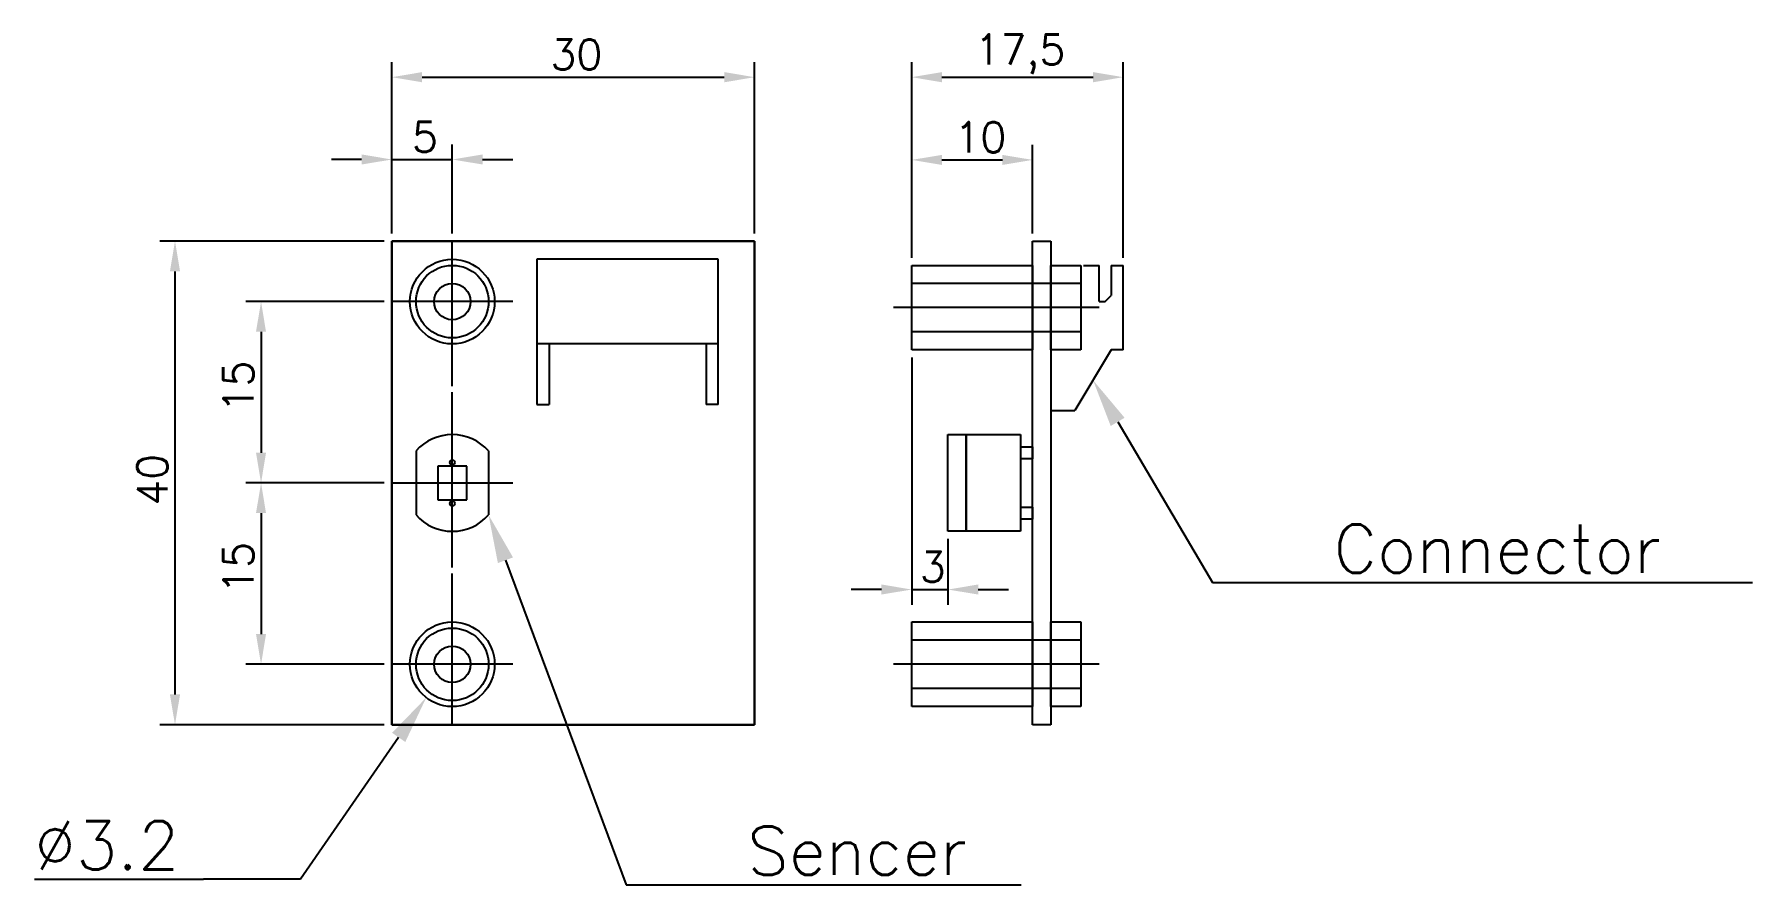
# Model space of a CAD drawing. Extents: x 1331 to 1473, y 624 to 694.
import ezdxf

# ---------------------------------------------------------------- set-up
doc = ezdxf.new("R2010")
doc.units = 0
doc.layers.get('0').update_dxf_attribs({"linetype": 'CONTINUOUS'})
doc.layers.get('DEFPOINTS').update_dxf_attribs({"linetype": 'CONTINUOUS'})
doc.layers.add('LSC-SN1', color=7, linetype='CONTINUOUS')
doc.styles.get("Standard").update_dxf_attribs({"font": 'txt', "bigfont": 'extfont2.shx'})
doc.dimstyles.get("Standard").update_dxf_attribs({"dimtxt": 2.5, "dimasz": 2.5, "dimexe": 1.25, "dimexo": 0.625, "dimtad": 1, "dimcen": 2.5, "dimazin": 3, "dimtfac": 1, "dimtmove": 0, "dimatfit": 3})

# ---------------------------------------------------------------- blocks, each defined once
blk = doc.blocks.new('*U21')
at = {"color": 0}
blk.add_text('15', height=2.5, rotation=90, dxfattribs=at).set_placement((1348.98, 662.67))
blk = doc.blocks.new('*D2')
at = {"color": 0}
for p, q in [((1359.8, 671.84), (1348.36, 671.84)), ((1349.61, 669.34), (1349.61, 659.34)), ((1359.8, 656.84), (1348.36, 656.84))]:
    blk.add_line(p, q, dxfattribs=at)
for points in [[(1349.19, 669.34), (1350.02, 669.34), (1349.61, 671.84)], [(1349.19, 659.34), (1350.02, 659.34), (1349.61, 656.84)]]:
    blk.add_solid(points, dxfattribs=at)
at = {"layer": 'DEFPOINTS', "color": 0}
for p in [(1360.43, 671.84), (1349.61, 656.84), (1360.43, 656.84)]:
    blk.add_point(p, dxfattribs=at)
at = {"layer": 'LSC-SN1'}
blk.add_blockref('*U21', (0, 0), dxfattribs=at)
blk = doc.blocks.new('*U22')
at = {"color": 0}
blk.add_text('15', height=2.5, rotation=90, dxfattribs=at).set_placement((1348.98, 647.67))
blk = doc.blocks.new('*D3')
at = {"color": 0}
for p, q in [((1359.8, 656.84), (1348.36, 656.84)), ((1349.61, 654.34), (1349.61, 644.34)), ((1359.8, 641.84), (1348.36, 641.84))]:
    blk.add_line(p, q, dxfattribs=at)
for points in [[(1349.19, 654.34), (1350.02, 654.34), (1349.61, 656.84)], [(1349.19, 644.34), (1350.02, 644.34), (1349.61, 641.84)]]:
    blk.add_solid(points, dxfattribs=at)
at = {"layer": 'DEFPOINTS', "color": 0}
for p in [(1360.43, 656.84), (1349.61, 641.84), (1360.43, 641.84)]:
    blk.add_point(p, dxfattribs=at)
at = {"layer": 'LSC-SN1'}
blk.add_blockref('*U22', (0, 0), dxfattribs=at)
blk = doc.blocks.new('*U18')
at = {"color": 0}
blk.add_text('40', height=2.5, rotation=90, dxfattribs=at).set_placement((1341.87, 654.96))
blk = doc.blocks.new('*D4')
at = {"color": 0}
for p, q in [((1359.8, 676.84), (1341.24, 676.84)), ((1342.49, 674.34), (1342.49, 639.34)), ((1359.8, 636.84), (1341.24, 636.84))]:
    blk.add_line(p, q, dxfattribs=at)
for points in [[(1342.07, 674.34), (1342.91, 674.34), (1342.49, 676.84)], [(1342.07, 639.34), (1342.91, 639.34), (1342.49, 636.84)]]:
    blk.add_solid(points, dxfattribs=at)
at = {"layer": 'DEFPOINTS', "color": 0}
for p in [(1360.43, 676.84), (1342.49, 636.84), (1360.43, 636.84)]:
    blk.add_point(p, dxfattribs=at)
at = {"layer": 'LSC-SN1'}
blk.add_blockref('*U18', (0, 0), dxfattribs=at)
blk = doc.blocks.new('*U19')
at = {"color": 0}
blk.add_text('5', height=2.5, dxfattribs=at).set_placement((1362.1, 684.22))
blk = doc.blocks.new('*D5')
at = {"color": 0}
for p, q in [((1360.43, 677.46), (1360.43, 684.84)), ((1365.43, 677.46), (1365.43, 684.84)), ((1357.93, 683.59), (1355.43, 683.59)), ((1360.43, 683.59), (1365.43, 683.59)), ((1367.93, 683.59), (1370.43, 683.59))]:
    blk.add_line(p, q, dxfattribs=at)
for points in [[(1357.93, 684.01), (1357.93, 683.18), (1360.43, 683.59)], [(1367.93, 684.01), (1367.93, 683.18), (1365.43, 683.59)]]:
    blk.add_solid(points, dxfattribs=at)
at = {"layer": 'DEFPOINTS', "color": 0}
for p in [(1365.43, 683.59), (1360.43, 676.84), (1365.43, 676.84)]:
    blk.add_point(p, dxfattribs=at)
at = {"layer": 'LSC-SN1'}
blk.add_blockref('*U19', (0, 0), dxfattribs=at)
blk = doc.blocks.new('*U20')
at = {"color": 0}
blk.add_text('30', height=2.5, dxfattribs=at).set_placement((1373.55, 691.03))
blk = doc.blocks.new('*D6')
at = {"color": 0}
for p, q in [((1360.43, 677.46), (1360.43, 691.65)), ((1390.43, 677.46), (1390.43, 691.65)), ((1362.93, 690.4), (1387.93, 690.4))]:
    blk.add_line(p, q, dxfattribs=at)
for points in [[(1362.93, 690.82), (1362.93, 689.98), (1360.43, 690.4)], [(1387.93, 690.82), (1387.93, 689.98), (1390.43, 690.4)]]:
    blk.add_solid(points, dxfattribs=at)
at = {"layer": 'DEFPOINTS', "color": 0}
for p in [(1390.43, 690.4), (1360.43, 676.84), (1390.43, 676.84)]:
    blk.add_point(p, dxfattribs=at)
at = {"layer": 'LSC-SN1'}
blk.add_blockref('*U20', (0, 0), dxfattribs=at)
blk = doc.blocks.new('*U16')
at = {"color": 0}
blk.add_text('3', height=2.5, dxfattribs=at).set_placement((1404.1, 648.65))
blk = doc.blocks.new('*D7')
at = {"color": 0}
for p, q in [((1403.43, 667.21), (1403.43, 646.77)), ((1406.43, 652.21), (1406.43, 646.77)), ((1400.93, 648.02), (1398.43, 648.02)), ((1403.43, 648.02), (1406.43, 648.02)), ((1408.93, 648.02), (1411.43, 648.02))]:
    blk.add_line(p, q, dxfattribs=at)
for points in [[(1400.93, 648.44), (1400.93, 647.61), (1403.43, 648.02)], [(1408.93, 648.44), (1408.93, 647.61), (1406.43, 648.02)]]:
    blk.add_solid(points, dxfattribs=at)
at = {"layer": 'DEFPOINTS', "color": 0}
for p in [(1403.43, 667.84), (1406.43, 652.84), (1406.43, 648.02)]:
    blk.add_point(p, dxfattribs=at)
at = {"layer": 'LSC-SN1'}
blk.add_blockref('*U16', (0, 0), dxfattribs=at)
blk = doc.blocks.new('*U15')
at = {"color": 0}
blk.add_text('17,5', height=2.5, dxfattribs=at).set_placement((1408.64, 691.44))
blk = doc.blocks.new('*D8')
at = {"color": 0}
for p, q in [((1403.43, 675.46), (1403.43, 691.65)), ((1420.93, 675.46), (1420.93, 691.65)), ((1405.93, 690.4), (1418.43, 690.4))]:
    blk.add_line(p, q, dxfattribs=at)
for points in [[(1405.93, 690.82), (1405.93, 689.98), (1403.43, 690.4)], [(1418.43, 690.82), (1418.43, 689.98), (1420.93, 690.4)]]:
    blk.add_solid(points, dxfattribs=at)
at = {"layer": 'DEFPOINTS', "color": 0}
for p in [(1420.93, 690.4), (1403.43, 674.84), (1420.93, 674.84)]:
    blk.add_point(p, dxfattribs=at)
at = {"layer": 'LSC-SN1'}
blk.add_blockref('*U15', (0, 0), dxfattribs=at)
blk = doc.blocks.new('*U17')
at = {"color": 0}
blk.add_text('10', height=2.5, dxfattribs=at).set_placement((1406.97, 684.18))
blk = doc.blocks.new('*D9')
at = {"color": 0}
for p, q in [((1403.43, 675.46), (1403.43, 684.81)), ((1413.43, 677.46), (1413.43, 684.81)), ((1405.93, 683.56), (1410.93, 683.56))]:
    blk.add_line(p, q, dxfattribs=at)
for points in [[(1405.93, 683.97), (1405.93, 683.14), (1403.43, 683.56)], [(1410.93, 683.97), (1410.93, 683.14), (1413.43, 683.56)]]:
    blk.add_solid(points, dxfattribs=at)
at = {"layer": 'DEFPOINTS', "color": 0}
for p in [(1413.43, 683.56), (1413.43, 676.84), (1403.43, 674.84)]:
    blk.add_point(p, dxfattribs=at)
at = {"layer": 'LSC-SN1'}
blk.add_blockref('*U17', (0, 0), dxfattribs=at)
blk = doc.blocks.new('*U12')
at = {"linetype": 'BYBLOCK'}
blk.add_line((1428.32, 648.61), (1436.32, 648.61), dxfattribs=at)
for points in [[(1420.47, 661.89), (1428.32, 648.61)], [(1436.32, 648.61), (1472.99, 648.61)]]:
    blk.add_lwpolyline(points, dxfattribs=at)
blk.add_solid([(1419.89, 661.55), (1418.43, 665.34), (1421.04, 662.23)])
blk.add_text('Connector', height=4).set_placement((1438.32, 649.41))
blk = doc.blocks.new('*U13')
at = {"linetype": 'BYBLOCK'}
blk.add_line((1352.86, 624.07), (1344.86, 624.07), dxfattribs=at)
for points in [[(1360.99, 635.79), (1352.86, 624.07)], [(1330.86, 624.07), (1344.86, 624.07)]]:
    blk.add_lwpolyline(points, dxfattribs=at)
blk.add_solid([(1360.45, 636.17), (1363.27, 639.08), (1361.54, 635.41)])
blk.add_text('∅3.2', height=4).set_placement((1330.86, 624.87))
blk = doc.blocks.new('*U14')
at = {"linetype": 'BYBLOCK'}
blk.add_line((1379.82, 623.61), (1387.82, 623.61), dxfattribs=at)
for points in [[(1369.82, 650.44), (1379.82, 623.61)], [(1387.82, 623.61), (1412.48, 623.61)]]:
    blk.add_lwpolyline(points, dxfattribs=at)
blk.add_solid([(1369.2, 650.21), (1368.43, 654.19), (1370.45, 650.68)])
blk.add_text('Sencer', height=4).set_placement((1389.82, 624.41))
blk = doc.blocks.new('A$C037B3809')
at = {"layer": 'LSC-SN1'}
for p, q in [((11.5, 0), (11.5, 40)), ((11.5, 40), (13, 40)), ((13, 40), (13, 0)), ((1.5, 31), (1.5, 38)), ((1.5, 38), (11.5, 38)), ((11.5, 38), (11.5, 31)), ((13, 31), (13, 38)), ((13, 38), (15.5, 38)), ((15.5, 38), (15.5, 31)), ((15.7, 38), (17, 38)), ((17, 35), (17, 38)), ((18, 38), (18, 35.5)), ((18, 38), (19, 38)), ((19, 31), (19, 38)), ((15.5, 36.5), (1.5, 36.5)), ((17, 34.5), (0, 34.5)), ((17, 35), (17.5, 35)), ((17.5, 35), (18, 35.5)), ((15.5, 32.5), (1.5, 32.5)), ((11.5, 31), (1.5, 31)), ((15.5, 31), (13, 31)), ((18, 31), (15, 26)), ((19, 31), (18, 31)), ((13, 26), (15, 26)), ((4.5, 16), (4.5, 24)), ((4.5, 24), (6, 24)), ((6, 24), (6, 16)), ((6, 16), (6, 24)), ((6, 24), (10.5, 24)), ((10.5, 24), (10.5, 16)), ((10.5, 23), (11.5, 23)), ((11.5, 23), (11.5, 22)), ((11.5, 22), (10.5, 22)), ((10.5, 18), (11.5, 18)), ((11.5, 18), (11.5, 17)), ((6, 16), (4.5, 16)), ((10.5, 16), (6, 16)), ((11.5, 17), (10.5, 17)), ((13, 13.5), (13, 1.5)), ((1.5, 1.5), (1.5, 8.5)), ((1.5, 8.5), (11.5, 8.5)), ((11.5, 8.5), (11.5, 1.5)), ((13, 1.5), (13, 8.5)), ((13, 8.5), (15.5, 8.5)), ((15.5, 8.5), (15.5, 1.5)), ((15.5, 7), (1.5, 7)), ((17, 5), (0, 5)), ((15.5, 3), (1.5, 3)), ((11.5, 1.5), (1.5, 1.5)), ((15.5, 1.5), (13, 1.5)), ((13, 0), (11.5, 0))]:
    blk.add_line(p, q, dxfattribs=at)
blk = doc.blocks.new('A$C3140701C')
at = {"layer": 'LSC-SN1'}
for p, q in [((0, 40), (0, 0)), ((30, 40), (0, 40)), ((0, 0), (0, 40)), ((0, 40), (30, 40)), ((5, 28), (5, 40)), ((30, 0), (30, 40)), ((30, 40), (30, 0)), ((12, 38.5), (12, 26.5)), ((27, 38.5), (12, 38.5)), ((27, 26.5), (27, 38.5)), ((10, 35), (0, 35)), ((27, 31.5), (12, 31.5)), ((13, 31.5), (13, 26.5)), ((26, 31.5), (26, 26.5)), ((5, 13), (5, 27.51)), ((12, 26.5), (13, 26.5)), ((27, 26.5), (26, 26.5)), ((2, 22.65), (2, 17.35)), ((3.8, 21.4), (3.8, 18.6)), ((6.2, 21.4), (3.8, 21.4)), ((6.2, 18.6), (6.2, 21.4)), ((8, 22.65), (8, 17.35)), ((0, 20), (10, 20)), ((3.8, 18.6), (6.2, 18.6)), ((5, 0), (5, 12.51)), ((10, 5), (0, 5)), ((0, 0), (30, 0)), ((30, 0), (0, 0))]:
    blk.add_line(p, q, dxfattribs=at)
for centre, radius in [((5, 35), 3.5), ((5, 35), 3), ((5, 35), 1.5), ((5, 21.7), 0.2), ((5, 18.3), 0.2), ((5, 5), 3.5), ((5, 5), 3), ((5, 5), 1.5)]:
    blk.add_circle(centre, radius, dxfattribs=at)
for start, end in [(41.4096, 138.5904), (221.4096, 318.5904)]:
    blk.add_arc((5, 20), 4, start, end, dxfattribs=at)

msp = doc.modelspace()

# ---------------------------------------------------------------- block references
at = {"layer": 'LSC-SN1'}
for name, p in [('A$C3140701C', (1360.429, 636.837)), ('A$C037B3809', (1401.929, 636.837)), ('*U12', (0, 0)), ('*U14', (0, 0)), ('*U13', (0, 0))]:
    msp.add_blockref(name, p, dxfattribs=at)

# ---------------------------------------------------------------- dimensions: what is measured, and where the dimension line sits
for base, p1, p2, picture, middle in [((1420.929, 690.4), (1403.429, 674.837), (1420.929, 674.837), '*D8', (1412.179, 692.484)), ((1390.429, 690.4), (1360.429, 676.837), (1390.429, 676.837), '*D6', (1375.429, 692.275)), ((1365.429, 683.592), (1360.429, 676.837), (1365.429, 676.837), '*D5', (1362.929, 685.467)), ((1413.429, 683.556), (1403.429, 674.837), (1413.429, 676.837), '*D9', (1408.429, 685.431)), ((1406.429, 648.023), (1403.429, 667.837), (1406.429, 652.837), '*D7', (1404.929, 649.898))]:
    dim = msp.add_linear_dim(base=base, p1=p1, p2=p2, dimstyle='Standard')
    dim.commit()
    dim.dimension.update_dxf_attribs({"geometry": picture, "text_midpoint": middle})
for base, p1, p2, picture, middle in [((1342.49, 636.837), (1360.429, 676.837), (1360.429, 636.837), '*D4', (1340.615, 656.837)), ((1349.608, 656.837), (1360.429, 671.837), (1360.429, 656.837), '*D2', (1347.733, 664.337)), ((1349.608, 641.837), (1360.429, 656.837), (1360.429, 641.837), '*D3', (1347.733, 649.337))]:
    dim = msp.add_linear_dim(base=base, p1=p1, p2=p2, angle=90, dimstyle='Standard')
    dim.commit()
    dim.dimension.update_dxf_attribs({"geometry": picture, "text_midpoint": middle})

doc.saveas('drawing.dxf')
